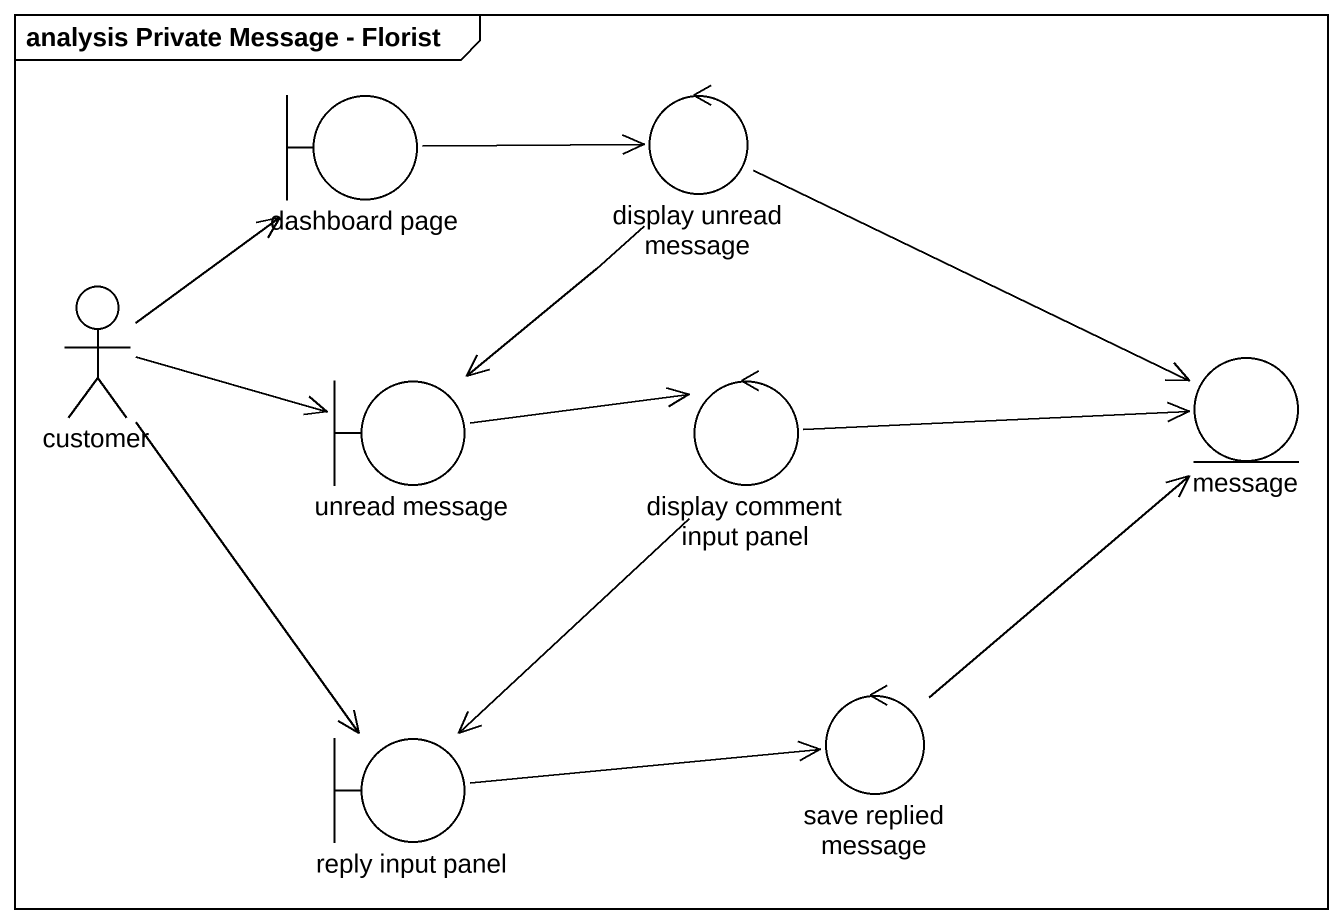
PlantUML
@startuml
mainframe analysis Private Message - Florist
boundary "dashboard page" as dashboard_page
control "display unread message" as display_unread_message
actor customer
boundary "unread message" as unread_message
control "display comment input panel" as display_comment_input_panel
entity message
boundary "reply input panel" as reply_input_panel
control "save replied message" as save_replied_message
dashboard_page -right-> display_unread_message
display_unread_message --> unread_message
display_unread_message -right-> message
customer -up-> dashboard_page
customer -right-> unread_message
customer --> reply_input_panel
unread_message -right-> display_comment_input_panel
display_comment_input_panel -right-> message
display_comment_input_panel --> reply_input_panel
reply_input_panel -right-> save_replied_message
save_replied_message -up-> message
@enduml
